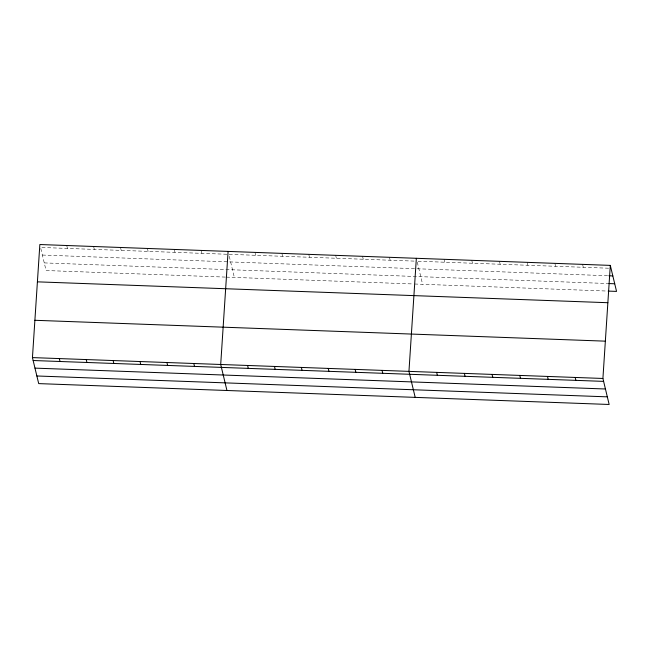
<?xml version="1.0" encoding="UTF-8"?>
<svg xmlns="http://www.w3.org/2000/svg" width="649" height="649" viewBox="0 0 649 649"><rect width="100%" height="100%" fill="white"/><g stroke="black" fill="none" stroke-linecap="round" stroke-linejoin="round"><path stroke-width="0.49" stroke-dasharray="3.25 2.43" d="M226.801 254.254L40.546 247.439L46.087 270.536L225.373 277.091M414.062 261.101L228.797 254.319L234.338 277.415M418.037 261.247L609.03 268.232M42.372 255.057L608.876 275.776M44.262 262.91L607.797 283.524M226.371 277.123L413.632 283.978M414.622 284.011L607.642 291.068M582.599 264.378L583.297 267.291M554.887 263.364L555.593 266.277M527.183 262.35L527.88 265.263M499.479 261.344L500.176 264.248M471.766 260.33L472.464 263.234M444.062 259.316L444.76 262.22M417.275 262.164L422.596 284.303M389.457 257.312L390.154 260.225M362.564 256.331L363.262 259.243M335.671 255.349L336.369 258.261M308.778 254.367L309.476 257.272M281.885 253.378L282.583 256.29M254.992 252.396L255.69 255.308M201.206 250.433L201.904 253.337M174.313 249.443L175.011 252.356M147.42 248.462L148.118 251.374M120.527 247.48L121.225 250.384M93.634 246.498L94.332 249.403M66.742 245.509L67.439 248.421"/><path stroke-width="0.97" d="M610.303 265.392L602.913 378.464L609.151 404.473L38.697 383.608L32.45 357.599L39.849 244.527L610.303 265.392L616.55 291.401L608.632 291.109M228.099 251.414L220.701 364.487L226.947 390.495M416.35 258.302L408.951 371.374L415.198 397.375M608.876 275.776L612.834 275.922M608.786 283.556L614.717 283.775M37.407 281.844L607.87 302.71M34.892 320.29L605.355 341.155M32.45 357.599L602.913 378.464M33.148 360.511L603.611 381.377M34.981 368.129L605.436 388.994M36.863 375.982L607.326 396.847M575.201 377.45L575.898 380.363M547.496 376.444L548.194 379.349M519.784 375.43L520.482 378.335M492.08 374.416L492.778 377.32M464.368 373.402L465.073 376.306M436.663 372.388L437.361 375.292M382.058 370.392L382.756 373.297M355.165 369.403L355.863 372.315M328.272 368.421L328.97 371.333M301.379 367.439L302.077 370.344M274.486 366.458L275.184 369.362M247.594 365.468L248.291 368.381M193.808 363.505L194.505 366.409M166.915 362.523L167.612 365.428M140.022 361.534L140.719 364.446M113.129 360.552L113.826 363.464M86.236 359.57L86.934 362.475M59.343 358.589L60.041 361.493"/></g></svg>
